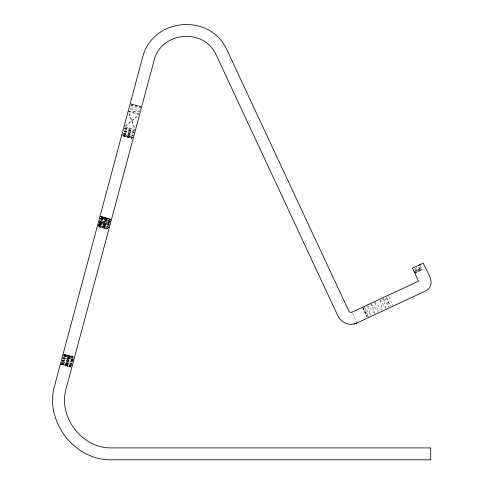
<?xml version="1.0" encoding="UTF-8"?>
<svg xmlns="http://www.w3.org/2000/svg" width="484" height="484" viewBox="0 0 484 484"><rect width="100%" height="100%" fill="white"/><g stroke="black" fill="none" stroke-linecap="round" stroke-linejoin="round"><path stroke-width="0.36" stroke-dasharray="2.42 1.81" d="M414.57 269.376L417.25 267.023M125.392 126.481L137.904 115.876M125.211 125.634L138.46 115.325M420.233 265.323L422.308 269.776L414.703 272.897L421.449 267.93L413.499 270.314M414.244 271.917L421.449 267.93M414.703 272.897L422.145 269.425L414.001 271.397L421.316 267.64L415.429 267.973M414.855 273.23L422.308 269.776M128.853 111.344L139.743 111.241M124.285 131.11L134.443 131.013M123.565 133.796L132.882 134.147M62.224 360.017L72.896 360.719M110.056 221.872L99.529 220.964L109.747 223.009M61.462 363.03L71.965 364.029L61.498 362.897L71.529 365.644M110.673 219.561L99.45 218.381L109.789 222.858M99.535 220.94L109.196 222.21M99.583 223.638L109.239 224.909M62.115 360.598L71.765 361.893M99.395 224.322L109.039 225.665M124.43 128.036L135.544 129.609M62.775 358.13L72.4 359.521M124.309 131.352L133.911 132.834L123.783 130.444M130.626 104.913L140.959 106.528M99.147 222.398L110.177 224.292L99.486 221.109L108.585 224.485M123.148 135.677L132.683 137.432M63.682 357.628L73.205 359.4M61.147 364.21L70.658 366.037M62.242 360.114L71.741 361.978M109.251 224.866L99.026 222.84L109.063 225.58M123.589 134.038L133.802 136.107M121.75 135.163L132.683 137.414L122.646 134.679M98.415 225.114L108.597 227.311M98.772 226.657L107.502 228.527M64.239 355.534L72.969 357.404M61.141 364.228L70.579 366.321M107.442 228.744L98.736 226.784L107.418 228.841L98.476 224.885M111.405 219.712L101.265 217.346L110.733 219.349L100.745 216.433M64.342 355.147L73.03 357.18L64.42 354.857L73.114 356.871L63.791 354.336M101.295 217.237L110.697 219.464L100.055 216.136M64.433 354.826L73.09 356.95M62.611 361.602L71.989 363.926M110.267 221.091L99.45 218.381L109.977 222.15M98.512 224.757L108.604 227.286M61.589 362.564L71.68 365.087M128.085 111.514L138.89 114.248M61.111 364.343L70.458 366.769L61.129 364.258M73.84 357.023L63.785 354.349L74.427 357.712M130.214 103.564L141.697 106.643M131.569 104.266L140.178 106.571M130.601 104.986L140.65 107.678M130.928 106.643L139.543 108.948M130.42 108.543L139.749 111.042M125.495 126.917L134.11 129.222M124.86 129.295L133.475 131.6M124.267 131.509L132.876 133.82M123.759 133.415L133.088 135.913M123.117 135.792L131.733 138.097M123.033 136.101L131.648 138.412M100.321 218.006L110.37 220.698M100.757 219.246L110.806 221.938L101.217 217.522M99.716 220.268L109.765 222.961M100.079 221.769L108.694 224.08M98.724 226.833L107.351 229.101M62.678 355.613L73.447 358.499L64.384 354.996M61.982 363.95L70.597 366.255M61.087 364.434L71.85 367.32M60.391 364.156L71.142 367.102L60.415 364.071M128.847 111.556L139.567 114.593M124.442 127.97L134.455 130.807M100.708 216.56L111.423 219.639M99.994 216.354L110.691 219.506M99.341 224.534L109.323 227.468M98.899 226.179L107.454 228.702L98.385 225.223L107.551 228.351M63.077 354.137L73.054 357.095M62.212 357.349L72.896 360.55M62.745 358.239L73.417 361.481M100.031 216.227L110.691 219.494M100.763 216.354L110.709 219.421M61.462 363.036L71.408 366.098M123.166 135.617L131.666 138.339M61.42 363.188L70.616 366.182M61.964 364.029L70.446 366.83M123.541 134.219L132.707 137.329M101.229 217.498L110.382 220.65M99.498 223.947L108.622 227.214M62.739 358.275L72.552 361.838M100.303 218.072L110.104 221.678M63.38 355.873L73.181 359.479L64.172 355.788M62.212 360.229L72.013 363.841M101.217 217.54L110.285 221M61.565 362.649L70.64 366.11M131.612 104.102L140.675 107.605M122.627 134.758L131.69 138.255M100.037 221.932L109.082 225.496M123.71 133.596L132.719 137.281M98.482 224.86L107.496 228.551M62.557 361.82L71.553 365.553M64.275 355.401L73.247 359.243M98.984 222.991L108.634 227.165M62.061 360.792L71.711 364.972M63.585 357.966L71.832 361.651M124.2 131.751L133.118 135.792M98.603 224.425L107.508 228.496M124.37 128.242L133.965 132.634M63.362 355.94L72.927 360.441M99.093 222.592L107.962 226.814M100.599 219.5L109.535 223.971M124.321 130.964L133.173 135.762M62.666 358.378L72.086 363.744M130.232 108.894L138.363 113.692M125.308 127.286L133.403 132.192M100.019 221.672L108.083 226.694M374.441 301.707L382.427 310.329M371.071 304.055L378.052 311.599M374.41 313.299L366.957 305.198L370.829 314.872M370.52 315.114L364.029 306.566L368.56 316.748M386.111 308.562L379.692 299.263L382.517 309.421M383.739 299.015L388.652 306.56M362.589 307.237L368.076 316.155M388.834 296.638L392.766 305.464M386.68 297.642L390.612 306.469M386.311 297.811L389.941 305.961M385.234 298.313L388.864 306.463M370.569 303.516L375.106 313.699M362.952 307.068L367.483 317.25M362.891 307.915L366.818 316.742L362.583 307.237M352.624 313.523L356.254 321.666M375.021 303.081L378.476 311.303M128.956 113.383L134.994 128.26M128.883 113.462L134.419 128.901M382.917 297.757L386.087 307.757"/><path stroke-width="0.73" d="M418.854 265.607L419.93 264.669M356.859 323.028L425.726 290.914C437.675 284.634 426.277 270.961 423.258 263.114L412.483 268.142L418.545 281.143L351.898 312.222L350.682 312.434L349.073 311.593L227.105 50.233C210.558 12.433 152.254 17.533 142.526 57.632L54.813 384.974C43.875 421.007 74.59 461.034 112.234 459.8L430.693 459.8L430.693 447.912L112.234 447.912C82.117 448.868 57.578 416.887 66.296 388.047L154.009 60.706C160.785 31.297 204.55 27.467 216.33 55.255L337.965 316.094C340.27 320.952 345.334 324.226 350.712 324.328C352.189 324.958 362.25 321.158 353.895 324.014"/></g></svg>
